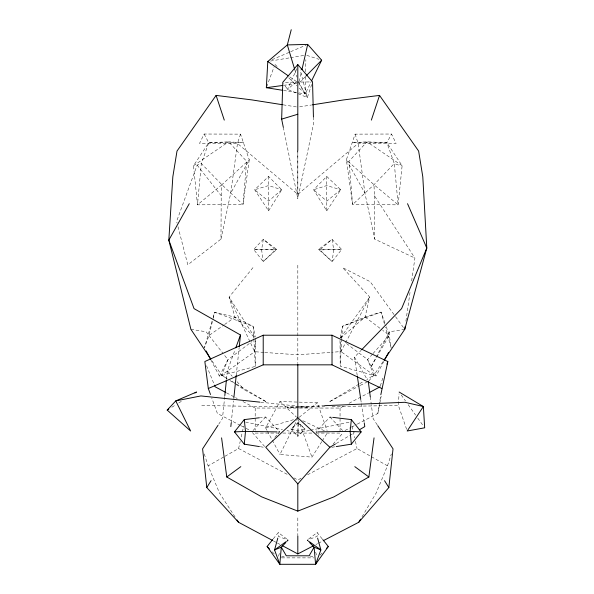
<?xml version="1.0" encoding="UTF-8"?>
<svg xmlns="http://www.w3.org/2000/svg" width="594" height="594" viewBox="0 0 594 594"><rect width="100%" height="100%" fill="white"/><g stroke="black" fill="none" stroke-linecap="round" stroke-linejoin="round"><path stroke-width="0.45" stroke-dasharray="2.97 2.23" d="M313.432 116.899L313.587 123.344L297.809 198.686L297.809 150.423M177.992 226.656L187.801 264.827L220.975 239.1L221.213 195.768L221.866 184.719L249.257 159.816L240.518 134.14L204.128 134.029L199.517 143.444L237.474 143.451L297.817 194.357L358.152 143.451L396.109 143.444L391.498 134.029L355.108 134.14L346.369 159.808L352.598 204.544L398.143 204.833L402.116 165.711L386.887 142.723L367.003 141.825L352.071 142.746L386.887 142.723L391.498 134.029M210.877 359.89L219.416 376.121L255.346 366.401L255.628 338.751L254.648 351.715L221.614 375.193L211.375 359.897M283.531 90.451L305.242 93.926L305.554 76.359M305.635 71.733L305.851 59.712M406.615 429.299L398.396 405.509L399.034 393.829M383.828 361.404L376.106 375.995L340.206 366.179L341.713 339.857M341.765 338.951L342.493 326.247L365.095 317.033L381.058 312.095L385.944 325.861M395.559 316.691L404.737 329.358L389.538 331.779L389.3 335.328L391.127 347.624L385.335 327.19M224.718 396.51L222.468 418.488L218.495 424.561M226.5 379.106L227.346 370.864L235.165 349.51M231.214 422.921L233.531 400.943M236.234 375.289L239.13 347.809M220.975 239.1L230.71 193.154L237.474 143.451L240.518 134.14M405.91 321.131L410.216 290.971M411.649 280.917L414.909 258.063L374.413 195.76L373.99 184.719L346.369 159.808L364.916 193.147L374.651 239.092L414.909 258.063M357.298 424.123L377.829 413.469L380.68 395.641M377.829 413.469L381.162 396.153M340.176 337.689L342.493 326.247L381.058 312.095L385.09 326.306M299.265 81.445L301.529 71.503M224.97 456.259L238.595 448.515L240.206 441.409M241.216 436.969L243.637 426.314M340.696 337.971L365.095 317.033L369.713 297.082L342.671 267.642L370.181 281.682L395.017 315.949M212.095 321.087L204.47 347.713L209.014 335.499L212.904 319.372M213.12 318.481L214.634 312.206L234.994 317.151L253.163 326.47L255.272 336.998M213.112 317.538L214.634 312.206L253.163 326.47L253.809 338.268M380.331 385.959L383.011 377.235M278.512 556.222L280.034 551.284M362.028 516.787L376.039 493.25L387.481 465.83L391.364 453.95M311.679 84.511L307.328 97.542L287.466 89.352L283.724 83.702M204.128 134.029L208.739 142.723L201.336 163.513L197.483 204.833L243.028 204.551L249.257 159.816L230.71 193.154M221.866 184.719L197.483 204.833L193.518 165.719L208.739 142.723L228.631 141.832L246.621 161.286L243.028 204.551L221.866 184.719L201.336 163.513L197.149 165.073L176.618 221.332L177.079 223.106M266.661 86.835L274.02 67.018M226.908 378.593L221.614 375.193L227.955 359.697L251.982 341.513M296.896 68.629L287.466 89.352L297.119 81.259M299.324 88.157L305.242 93.926L311.249 81.578M321.792 441.624L311.954 457.135L279.974 454.484L297.401 419.223M219.416 376.121L227.955 359.697L223.493 354.002M389.538 331.779L370.76 367.389L376.321 357.774M266.944 430.271L265.637 427.851L279.974 401.522L317.359 402.717L327.094 430.568M376.789 356.972L389.3 335.328L386.249 326.722M268.585 210.84L281.742 189.746L268.585 176.455L254.648 189.746L268.585 210.84L268.585 176.455M322.29 440.845L327.205 433.085M326.759 210.84L340.696 189.746L326.759 176.455L313.602 189.746L326.759 210.84L326.759 176.455M368.844 380.858L373.908 375.193L383.16 361.442M340.54 337.815L369.713 297.082L340.941 351.589L331.764 352.279M273.262 538.847L278.282 532.573L288.253 540.095L286.36 542.025M252.962 267.642L229.106 297.126L234.994 317.151L254.373 337.444M333.011 444.164L343.25 432.573M372.431 354.195L367.612 359.585L373.908 375.193L366.81 379.425M373.039 353.527L389.3 335.328L382.699 330.338M274.829 437.347L279.729 431.89L265.629 417.01L260.291 417.664M253.037 430.539L265.629 417.01M331.779 417.226L329.997 417.01L315.897 431.89L318.963 435.298M402.116 165.711L367.003 141.825L349.005 161.286L352.598 204.544L373.99 184.719L394.29 163.506L386.887 142.723M319.98 555.197L323.181 551.856M357.209 375.408L354.499 357.135L360.952 350.49M299.51 82.588L305.368 76.663M299.205 417.285L317.359 402.717M322.163 538.847L317.144 532.573L307.172 540.095L309.066 542.025M286.813 541.127L288.253 540.095L278.282 536.397L278.282 532.573M190.897 329.314L206.111 331.771L209.014 335.499L223.864 325.015M224.606 324.487L234.994 317.151M193.518 165.719L228.631 141.832L243.562 142.753L208.739 142.723M171.829 407.246L175.683 404.87M178.764 402.97L181.853 401.061M358.925 384.132L328.965 402.027L359.4 385.818M359.719 383.665L363.662 381.311M336.234 443.503L348.93 435.981M349.718 435.513L354.484 432.699M235.038 516.929L219.594 493.25L208.145 465.83L224.168 456.719M301.061 478.244L297.817 479.967L293.755 477.814M307.551 474.799L357.031 448.515L370.656 456.259M299.465 408.048L340.05 408.048L343.317 406.318M349.034 403.289L368.636 392.894M344.98 430.509L350.727 427.531M351.551 427.101L356.474 424.547M315.934 544.52L317.582 543.666M318.399 543.235L322.52 541.097M360.209 385.424L366.669 382.276M272.045 59.69L289.865 52.042M290.711 51.678L305.992 45.129M265.637 427.851L293.466 419.683M281.326 557.038L285.469 555.999M309.526 430.45L297.817 432.87L286.999 430.635M310.432 430.256L350.081 422.059M270.522 61.056L289.59 57.841M290.496 57.685L304.113 55.391M299.643 106.853L311.56 104.975M331.779 447.289L335.335 446.725M283.501 85.35L297.052 83.494M264.753 352.45L297.817 354.833L330.843 352.346M324.799 405.665L287.036 407.261L324.769 406.667M332.135 406.556L398.396 405.509M285.491 82.254L310.744 81.927M242.939 401.551L255.19 408.048L298.544 408.048M277.888 431.89L279.729 431.89M255.19 433.071L279.173 433.071M282.863 433.071L312.377 433.071M316.067 433.071L340.05 433.071M281.675 557.87L313.751 557.87M201.752 405.509L298.463 407.098M299.383 407.113L308.59 407.261L297.542 406.103M263.833 352.383L254.648 351.715L250.326 342.478M260.721 402.227L296.621 406.006M283.152 104.834L297.817 107.143M260.291 446.725L264.738 447.431M245.545 422.059L282.492 429.7M309.957 555.999L314.1 557.038M306.801 55.368L319.03 59.333M398.477 165.065L394.29 163.506L398.143 204.833L373.99 184.719M302.792 420.723L324.376 430.769M240.407 425.401L217.411 413.469L211.754 397.973M241.223 425.824L245.329 427.955M246.154 428.378L250.26 430.509M226.604 392.894L234.771 397.223M235.588 397.653L237.221 398.522M238.595 448.515L288.083 474.799M273.448 540.919L276.7 542.656M277.509 543.087L279.945 544.386M235.989 384.415L244.312 389.753L266.661 402.027L230.309 380.368M371.458 456.719L387.481 465.83M221.614 375.193L227.146 378.489M229.937 380.531L235.231 383.932M289.768 76.886L297.342 82.187M373.908 375.193L340.941 351.589L340.184 341.171M308.613 541.127L307.172 540.095L317.144 536.397L317.144 532.573M365.095 317.033L381.964 329.789M346.54 343.547L367.612 359.585L376.106 375.995M279.974 401.522L296.488 417.151M274.985 64.434L277.613 67.003M288.795 77.896L296.688 85.595M272.245 551.856L275.445 555.197M329.997 417.01L342.589 430.539M227.346 370.864L232.195 376.262M237.036 381.66L244.312 389.753M252.383 432.573L265.028 446.888M197.149 165.073L221.213 195.768M209.014 335.499L222.936 353.289M401.262 395.01L405.516 400.972M408.182 404.7L415.629 415.132M417.76 418.117L423.084 425.564M377.235 424.873L373.158 418.688L371.376 405.078M254.64 337.214L229.106 297.126L249.933 341.639M298.856 83.249L305.242 93.926M298.262 81.489L307.328 97.542L300.17 69.847M354.499 357.135L367.396 379.915M267.374 431.073L279.974 454.484M206.564 365.748L214.137 384.296M298.121 419.267L311.954 457.135M355.108 134.14L358.152 143.451L364.916 193.147M204.262 453.95L208.145 465.83M315.644 552.108L317.166 557.046M294.928 70.181L297.022 77.153M351.99 426.314L354.611 437.86M355.42 441.409L357.031 448.515M283.308 127.265L297.809 198.686M360.736 399.168L361.278 402.829M361.412 403.742L364.256 422.935M370.307 396.911L371.257 404.172M253.861 339.174L255.346 366.401M340.013 340.407L340.206 366.179M374.413 195.76L374.651 239.092M340.05 408.048L340.05 432.142M297.817 150.75L297.817 194.357M297.817 265.199L297.817 354.833M297.817 357.135L297.817 363.565M297.817 517.886L297.817 535.484M255.19 408.048L255.19 430.286M298.143 423.069L297.854 436.323L290.889 428.957L298.143 422.334L305.071 429.076L297.854 436.323L298.143 422.334L298.143 423.069L305.071 429.076L297.854 431.17L290.889 428.957L298.143 423.069M333.724 249.829L332.128 261.575L318.599 249.421L332.046 239.3L341.684 249.48L332.128 261.575L319.854 249.911L318.599 249.421L333.724 249.829L341.684 249.48L319.854 249.911L332.046 239.3L333.724 249.829M263.291 239.3L261.62 249.829L263.216 261.575L276.745 249.421L263.291 239.3L253.66 249.48L263.216 261.575L275.49 249.911L276.745 249.421L261.62 249.829L253.66 249.48L275.49 249.911L263.291 239.3M281.742 189.746L268.585 201.143L254.648 189.746L268.585 185.573L281.742 189.746M340.696 189.746L326.759 201.143L313.602 189.746L326.759 185.573L340.696 189.746"/><path stroke-width="0.89" d="M297.809 150.423L297.809 64.568L312.548 81.905L313.432 116.899M283.308 127.265L281.653 119.127L282.789 82.291L297.809 64.568M282.625 90.303L266.342 87.697L267.797 61.516L287.325 44.914L291.238 29.7M259.4 446.584L244.275 444.178L245.493 431.4L244.275 419.602L259.4 417.768M224.814 395.597L226.411 380.019M332.67 417.337L351.351 419.602L350.133 431.4L351.351 444.178L336.226 446.584M230.828 426.589L231.214 422.921M233.821 398.188L236.234 375.289M239.226 346.896L240.481 334.986L194.03 308.62L168.83 240.125L172.832 176.782L176.997 151.062L216.09 95.404L251.997 99.918L282.239 104.685M323.344 540.666L358.754 522.274L388.847 487.533L393.028 448.856L377.739 425.646M221.584 437.86L226.76 476.989L261.664 496.859L297.817 511.122L333.969 496.859L368.867 476.989L374.049 437.86M384.184 359.912L404.737 329.358L405.13 326.611M380.821 394.75L387.823 361.531L332.024 335.216L263.216 335.216L204.841 361.531L208.301 388.506L210.499 394.535M301.938 69.698L307.685 44.401L287.325 44.914L294.661 69.312M404.737 329.358L426.796 248.062L422.794 176.782L418.629 151.062L379.544 95.404L343.629 99.918L312.474 104.834M277.814 538.09L274.562 549.94L279.826 564.3L315.592 564.3L328.304 546.51L322.72 539.538M387.021 364.144L387.823 361.531M371.347 120.114L379.544 95.404M235.788 347.802L240.481 334.986M311.642 80.762L321.651 60.187L307.685 44.401M384.259 360.588L388.55 352.487M189.278 203.69L168.83 240.125L190.897 329.314L210.863 359.132M358.754 522.274L360.625 519.141M272.639 540.488L238.521 522.274L206.779 487.533L211.078 480.68M217.998 425.319L202.599 448.856L206.779 487.533M244.275 444.178L234.467 431.89L244.275 419.602M351.351 444.178L361.159 431.89L351.351 419.602M285.729 542.664L281.304 547.171L279.826 564.3L267.122 546.51L272.705 539.538M297.817 511.122L297.817 483.895L329.885 447.26L335.439 443.97M259.801 402.131L200.883 395.931L175.765 400.905L190.622 430.999L167.204 410.098L175.765 400.905L196.503 392.033L194.958 392.983M326.381 548.514L328.304 546.51M361.598 349.821L401.596 308.62L426.796 248.062L407.529 203.69M306.021 76.002L321.651 60.187M297.817 364.478L297.817 417.76L265.748 447.26L297.817 483.895M226.76 476.989L240.822 466.646M286.093 541.646L274.562 549.94L281.304 547.171L286.293 555.791L309.132 555.791L314.122 547.171L309.697 542.664M167.204 410.098L168.741 409.147M359.244 429.878L364.798 426.589L364.256 422.935M369.453 392.456L380.063 386.828M282.38 545.693L297.817 553.927L313.461 545.804M208.301 388.506L263.216 364.842L332.024 364.842L381.816 388.506M281.653 119.127L297.809 114.234M266.342 87.697L282.596 85.477M234.467 431.89L245.493 431.4L276.967 431.89M324.799 405.665L404.93 402.279L423.366 406.534L424.68 427.806L407.202 430.999L423.366 406.534L399.131 392.033M317.738 431.89L350.133 431.4L361.159 431.89M225.787 392.456L215.169 386.828L214.486 385.142M267.797 61.516L288.253 75.824M309.333 541.646L320.864 549.94L315.592 564.3L314.122 547.171L320.864 549.94L317.612 538.09M354.804 466.646L368.867 476.989M297.817 417.76L329.885 447.26M267.122 546.51L269.683 549.183M237.028 519.988L238.521 522.274M384.548 480.68L388.847 487.533M206.177 350.957L210.447 359.073M216.09 95.404L224.28 120.114M357.343 376.321L360.736 399.168M368.287 381.489L370.307 396.911M332.024 335.216L332.024 364.842M297.817 535.951L297.817 553.927M263.216 335.216L263.216 364.842"/></g></svg>
